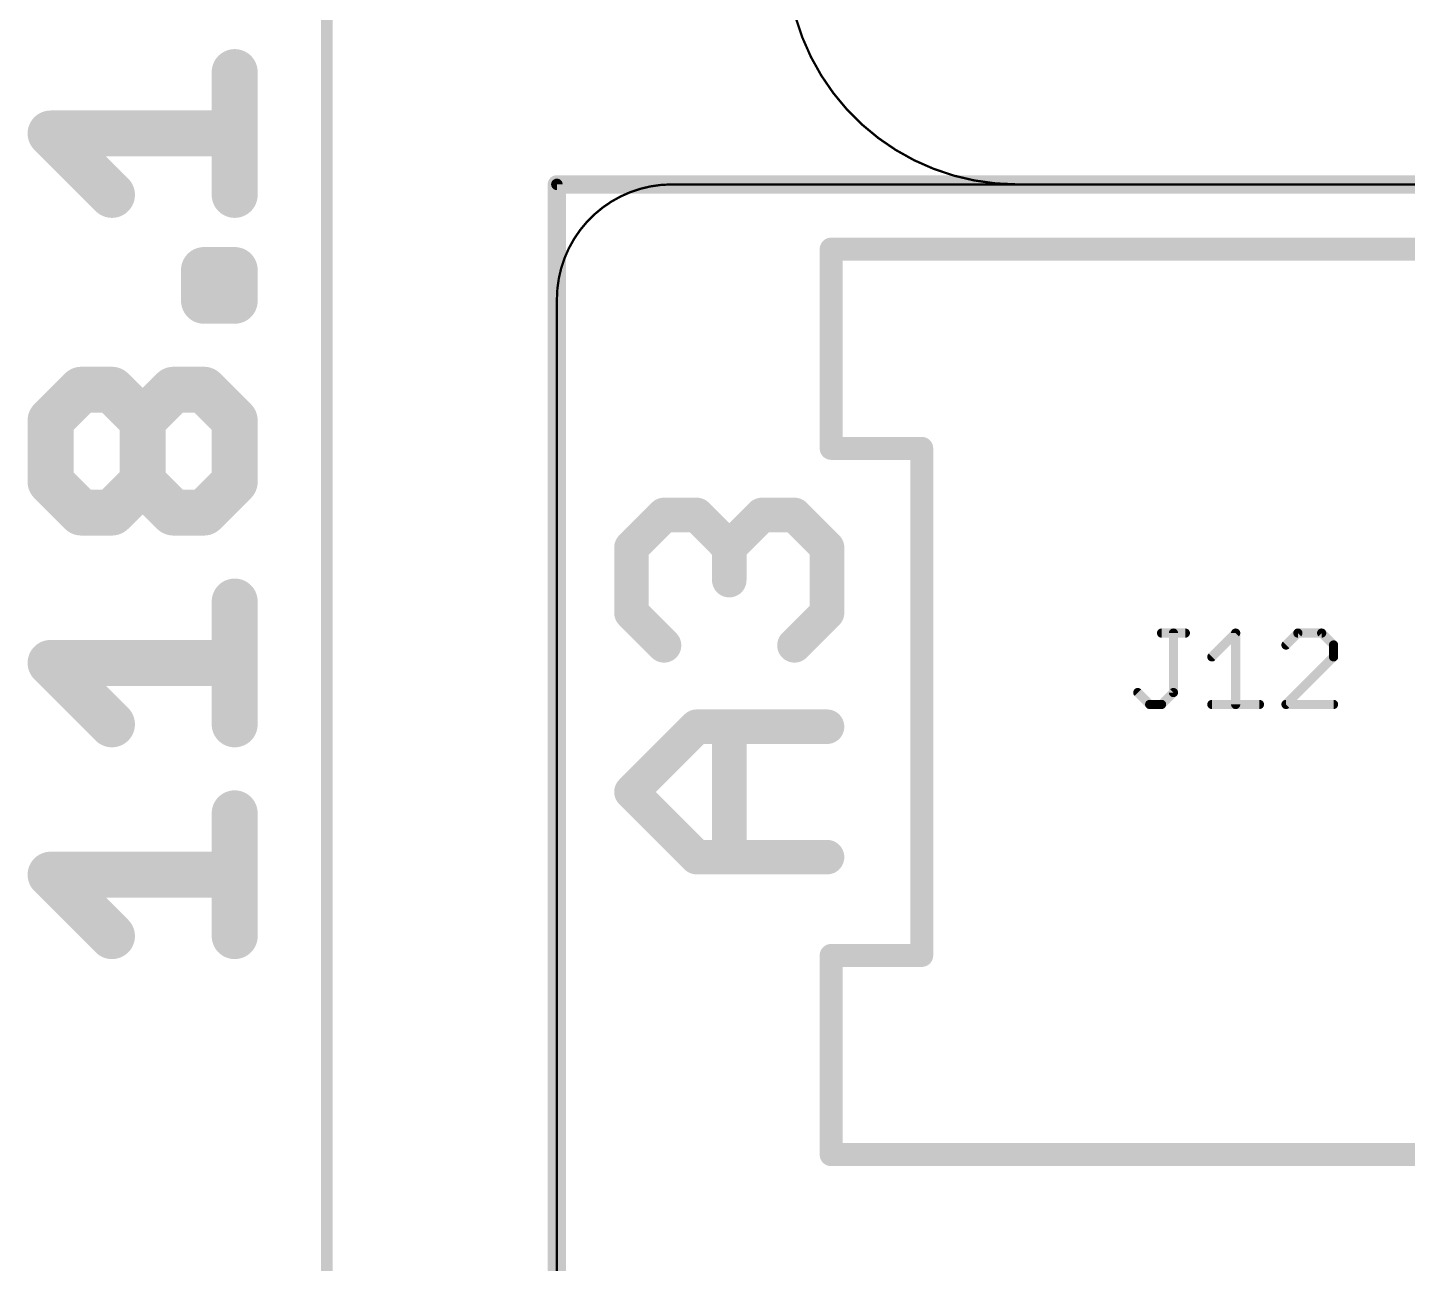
# Model space of a CAD drawing. Extents: x -0.23 to 5.5, y -0.23 to 4.66.
# Drawn here: x -0.23 to 0.37, y 1.631 to 2.168 of the extents above; entities that cross this region are included whole.
import ezdxf

# ---------------------------------------------------------------- set-up
doc = ezdxf.new("R2010")
doc.units = 0
for name, color, linetype in [('1', 14, 'CONTINUOUS'), ('16', 174, 'CONTINUOUS'), ('20', 214, 'CONTINUOUS'), ('21', 251, 'CONTINUOUS'), ('25', 251, 'CONTINUOUS'), ('50', 251, 'CONTINUOUS')]:
    doc.layers.add(name, color=color, linetype=linetype)

msp = doc.modelspace()

# ---------------------------------------------------------------- linework, layer by layer
at = {"layer": '1', "const_width": 0.008}
for points in [[(0, 2.1), (2.7, 2.1)], [(0, 0), (0, 2.1)]]:
    msp.add_lwpolyline(points, dxfattribs=at)
at = {"layer": '1', "const_width": 0.004}
for points in [[(0, 2.102, 1), (0, 2.098)], [(0.002, 2.1, 1), (-0.002, 2.1)]]:
    msp.add_lwpolyline(points, format="xyb", dxfattribs=at)
at = {"layer": '16', "const_width": 0.008}
for points in [[(0, 2.1), (2.7, 2.1)], [(0, 0), (0, 2.1)]]:
    msp.add_lwpolyline(points, dxfattribs=at)
at = {"layer": '16', "const_width": 0.004}
for points in [[(0, 2.102, 1), (0, 2.098)], [(0.002, 2.1, 1), (-0.002, 2.1)]]:
    msp.add_lwpolyline(points, format="xyb", dxfattribs=at)
at = {"layer": '20'}
for points, const_width in [([(0.1, 2.2, 0.414214), (0.2, 2.1)], 0.001), ([(0.05, 2.1, 0.414214), (0, 2.05)], 0.001), ([(0.05, 2.1, 0.414214), (0, 2.05)], 0.001), ([(0.05, 2.10025, 1), (0.05, 2.09975)], 0.0005), ([(0.05, 2.09975, 1), (0.05, 2.10025)], 0.0005), ([(0.05, 2.09975, 1), (0.05, 2.10025)], 0.0005), ([(0.2, 2.10025, 1), (0.2, 2.09975)], 0.0005), ([(0.2, 2.09975, 1), (0.2, 2.10025)], 0.0005), ([(0.00025, 2.05, 1), (-0.00025, 2.05)], 0.0005), ([(-0.00025, 2.05, 1), (0.00025, 2.05)], 0.0005), ([(-0.00025, 2.05, 1), (0.00025, 2.05)], 0.0005)]:
    msp.add_lwpolyline(points, format="xyb", dxfattribs=dict(at, const_width=const_width))
at = {"layer": '20', "const_width": 0.001}
for points in [[(0.05, 2.1), (2.5, 2.1)], [(2.65, 2.1), (0.2, 2.1)], [(0, 0.05), (0, 2.05)]]:
    msp.add_lwpolyline(points, dxfattribs=at)
at = {"layer": '21'}
for points, const_width in [([(0, 0), (0, 2.1)], 0.005), ([(0, 2.1), (2.54, 2.1)], 0.005), ([(0.387008, 2.07185), (0.119291, 2.07185)], 0.01), ([(0.119291, 1.985236), (0.119291, 2.07185)], 0.01), ([(0.158661, 1.985236), (0.119291, 1.985236)], 0.01), ([(0.158661, 1.764764), (0.158661, 1.985236)], 0.01), ([(0.032427, 1.942115), (0.046606, 1.956294)], 0.015), ([(0.046606, 1.956294), (0.060785, 1.956294)], 0.015), ([(0.060785, 1.956294), (0.074964, 1.942115)], 0.015), ([(0.074964, 1.942115), (0.089142, 1.956294)], 0.015), ([(0.089142, 1.956294), (0.103321, 1.956294)], 0.015), ([(0.103321, 1.956294), (0.1175, 1.942115)], 0.015), ([(0.032427, 1.913757), (0.032427, 1.942115)], 0.015), ([(0.074964, 1.942115), (0.074964, 1.927936)], 0.015), ([(0.1175, 1.942115), (0.1175, 1.913757)], 0.015), ([(0.046606, 1.899579), (0.032427, 1.913757)], 0.015), ([(0.1175, 1.913757), (0.103321, 1.899579)], 0.015), ([(0.032427, 1.835858), (0.060785, 1.864215)], 0.015), ([(0.060785, 1.864215), (0.1175, 1.864215)], 0.015), ([(0.074964, 1.8075), (0.074964, 1.864215)], 0.015), ([(0.060785, 1.8075), (0.032427, 1.835858)], 0.015), ([(0.1175, 1.8075), (0.060785, 1.8075)], 0.015), ([(0.119291, 1.67815), (0.119291, 1.764764)], 0.01), ([(0.119291, 1.764764), (0.158661, 1.764764)], 0.01), ([(0.119291, 1.67815), (0.387008, 1.67815)], 0.01)]:
    msp.add_lwpolyline(points, dxfattribs=dict(at, const_width=const_width))
for points, const_width in [([(0.00125, 2.1, 1), (-0.00125, 2.1)], 0.0025), ([(0, 2.10125, 1), (0, 2.09875)], 0.0025), ([(0.119291, 2.07435, 1), (0.119291, 2.06935)], 0.005), ([(0.121791, 2.07185, 1), (0.116791, 2.07185)], 0.005), ([(0.119291, 1.987736, 1), (0.119291, 1.982736)], 0.005), ([(0.116791, 1.985236, 1), (0.121791, 1.985236)], 0.005), ([(0.161161, 1.985236, 1), (0.156161, 1.985236)], 0.005), ([(0.158661, 1.982736, 1), (0.158661, 1.987736)], 0.005), ([(0.046606, 1.960044, 1), (0.046606, 1.952544)], 0.0075), ([(0.049258, 1.953642, 1), (0.043955, 1.958945)], 0.0075), ([(0.063437, 1.958945, 1), (0.058133, 1.953642)], 0.0075), ([(0.060785, 1.952544, 1), (0.060785, 1.960044)], 0.0075), ([(0.089142, 1.960044, 1), (0.089142, 1.952544)], 0.0075), ([(0.091794, 1.953642, 1), (0.086491, 1.958945)], 0.0075), ([(0.105973, 1.958945, 1), (0.10067, 1.953642)], 0.0075), ([(0.103321, 1.952544, 1), (0.103321, 1.960044)], 0.0075), ([(0.036177, 1.942115, 1), (0.028677, 1.942115)], 0.0075), ([(0.029776, 1.944767, 1), (0.035079, 1.939463)], 0.0075), ([(0.072312, 1.944767, 1), (0.077615, 1.939463)], 0.0075), ([(0.078714, 1.942115, 1), (0.071214, 1.942115)], 0.0075), ([(0.072312, 1.939463, 1), (0.077615, 1.944767)], 0.0075), ([(0.12125, 1.942115, 1), (0.11375, 1.942115)], 0.0075), ([(0.114848, 1.939463, 1), (0.120152, 1.944767)], 0.0075), ([(0.071214, 1.927936, 1), (0.078714, 1.927936)], 0.0075), ([(0.035079, 1.916409, 1), (0.029776, 1.911106)], 0.0075), ([(0.120152, 1.911106, 1), (0.114848, 1.916409)], 0.0075), ([(0.028677, 1.913757, 1), (0.036177, 1.913757)], 0.0075), ([(0.11375, 1.913757, 1), (0.12125, 1.913757)], 0.0075), ([(0.043955, 1.896927, 1), (0.049258, 1.90223)], 0.0075), ([(0.10067, 1.90223, 1), (0.105973, 1.896927)], 0.0075), ([(0.060785, 1.867965, 1), (0.060785, 1.860465)], 0.0075), ([(0.063437, 1.861563, 1), (0.058133, 1.866867)], 0.0075), ([(0.078714, 1.864215, 1), (0.071214, 1.864215)], 0.0075), ([(0.1175, 1.860465, 1), (0.1175, 1.867965)], 0.0075), ([(0.035079, 1.838509, 1), (0.029776, 1.833206)], 0.0075), ([(0.029776, 1.838509, 1), (0.035079, 1.833206)], 0.0075), ([(0.060785, 1.81125, 1), (0.060785, 1.80375)], 0.0075), ([(0.058133, 1.804848, 1), (0.063437, 1.810152)], 0.0075), ([(0.1175, 1.80375, 1), (0.1175, 1.81125)], 0.0075), ([(0.071214, 1.8075, 1), (0.078714, 1.8075)], 0.0075), ([(0.121791, 1.764764, 1), (0.116791, 1.764764)], 0.005), ([(0.119291, 1.767264, 1), (0.119291, 1.762264)], 0.005), ([(0.156161, 1.764764, 1), (0.161161, 1.764764)], 0.005), ([(0.158661, 1.762264, 1), (0.158661, 1.767264)], 0.005), ([(0.119291, 1.68065, 1), (0.119291, 1.67565)], 0.005), ([(0.116791, 1.67815, 1), (0.121791, 1.67815)], 0.005)]:
    msp.add_lwpolyline(points, format="xyb", dxfattribs=dict(at, const_width=const_width))
at = {"layer": '25', "const_width": 0.004}
for points in [[(0.262972, 1.904916), (0.273314, 1.904916)], [(0.268143, 1.879061), (0.268143, 1.904916)], [(0.284857, 1.894574), (0.2952, 1.904916)], [(0.2952, 1.904916), (0.2952, 1.87389)], [(0.322256, 1.904916), (0.317085, 1.899745)], [(0.332598, 1.904916), (0.322256, 1.904916)], [(0.337769, 1.899745), (0.332598, 1.904916)], [(0.317085, 1.87389), (0.337769, 1.894574)], [(0.337769, 1.894574), (0.337769, 1.899745)], [(0.25263, 1.879061), (0.257801, 1.87389)], [(0.262972, 1.87389), (0.268143, 1.879061)], [(0.257801, 1.87389), (0.262972, 1.87389)], [(0.284857, 1.87389), (0.305542, 1.87389)], [(0.337769, 1.87389), (0.317085, 1.87389)]]:
    msp.add_lwpolyline(points, dxfattribs=at)
at = {"layer": '25', "const_width": 0.002}
for points in [[(0.262972, 1.905916, 1), (0.262972, 1.903916)], [(0.269143, 1.904916, 1), (0.267143, 1.904916)], [(0.273314, 1.903916, 1), (0.273314, 1.905916)], [(0.2962, 1.904916, 1), (0.2942, 1.904916)], [(0.295907, 1.904209, 1), (0.294492, 1.905623)], [(0.322256, 1.905916, 1), (0.322256, 1.903916)], [(0.322963, 1.904209, 1), (0.321549, 1.905623)], [(0.333305, 1.905623, 1), (0.331891, 1.904209)], [(0.332598, 1.903916, 1), (0.332598, 1.905916)], [(0.28415, 1.895281, 1), (0.285565, 1.893867)], [(0.316378, 1.900452, 1), (0.317792, 1.899038)], [(0.338769, 1.899745, 1), (0.336769, 1.899745)], [(0.337062, 1.899038, 1), (0.338476, 1.900452)], [(0.338476, 1.893867, 1), (0.337062, 1.895281)], [(0.336769, 1.894574, 1), (0.338769, 1.894574)], [(0.253337, 1.879768, 1), (0.251923, 1.878354)], [(0.267143, 1.879061, 1), (0.269143, 1.879061)], [(0.26885, 1.878354, 1), (0.267436, 1.879768)], [(0.257801, 1.87489, 1), (0.257801, 1.87289)], [(0.257094, 1.873183, 1), (0.258508, 1.874597)], [(0.262265, 1.874597, 1), (0.263679, 1.873183)], [(0.262972, 1.87289, 1), (0.262972, 1.87489)], [(0.284857, 1.87489, 1), (0.284857, 1.87289)], [(0.2942, 1.87389, 1), (0.2962, 1.87389)], [(0.305542, 1.87289, 1), (0.305542, 1.87489)], [(0.317085, 1.87489, 1), (0.317085, 1.87289)], [(0.316378, 1.874597, 1), (0.317792, 1.873183)], [(0.337769, 1.87289, 1), (0.337769, 1.87489)]]:
    msp.add_lwpolyline(points, format="xyb", dxfattribs=at)
at = {"layer": '50'}
for points, const_width in [([(-0.1, 4.422441), (-0.1, -0.222441)], 0.005118), ([(-0.140118, 2.095446), (-0.140118, 2.148825)], 0.02), ([(-0.193497, 2.095446), (-0.220187, 2.122136)], 0.02), ([(-0.220187, 2.122136), (-0.140118, 2.122136)], 0.02), ([(-0.153463, 2.049407), (-0.153463, 2.062752)], 0.02), ([(-0.153463, 2.062752), (-0.140118, 2.062752)], 0.02), ([(-0.140118, 2.062752), (-0.140118, 2.049407)], 0.02), ([(-0.140118, 2.049407), (-0.153463, 2.049407)], 0.02), ([(-0.220187, 1.997363), (-0.206842, 2.010707)], 0.02), ([(-0.206842, 2.010707), (-0.193497, 2.010707)], 0.02), ([(-0.193497, 2.010707), (-0.180152, 1.997363)], 0.02), ([(-0.180152, 1.997363), (-0.166808, 2.010707)], 0.02), ([(-0.166808, 2.010707), (-0.153463, 2.010707)], 0.02), ([(-0.153463, 2.010707), (-0.140118, 1.997363)], 0.02), ([(-0.220187, 1.970673), (-0.220187, 1.997363)], 0.02), ([(-0.180152, 1.970673), (-0.180152, 1.997363)], 0.02), ([(-0.140118, 1.997363), (-0.140118, 1.970673)], 0.02), ([(-0.206842, 1.957328), (-0.220187, 1.970673)], 0.02), ([(-0.180152, 1.970673), (-0.193497, 1.957328)], 0.02), ([(-0.166808, 1.957328), (-0.180152, 1.970673)], 0.02), ([(-0.140118, 1.970673), (-0.153463, 1.957328)], 0.02), ([(-0.193497, 1.957328), (-0.206842, 1.957328)], 0.02), ([(-0.153463, 1.957328), (-0.166808, 1.957328)], 0.02), ([(-0.140118, 1.86525), (-0.140118, 1.918629)], 0.02), ([(-0.193497, 1.86525), (-0.220187, 1.891939)], 0.02), ([(-0.220187, 1.891939), (-0.140118, 1.891939)], 0.02), ([(-0.140118, 1.773171), (-0.140118, 1.82655)], 0.02), ([(-0.193497, 1.773171), (-0.220187, 1.799861)], 0.02), ([(-0.220187, 1.799861), (-0.140118, 1.799861)], 0.02)]:
    msp.add_lwpolyline(points, dxfattribs=dict(at, const_width=const_width))
at = {"layer": '50', "const_width": 0.01}
for points in [[(-0.135118, 2.148825, 1), (-0.145118, 2.148825)], [(-0.220187, 2.127136, 1), (-0.220187, 2.117136)], [(-0.216651, 2.125671, 1), (-0.223722, 2.1186)], [(-0.140118, 2.117136, 1), (-0.140118, 2.127136)], [(-0.197033, 2.091911, 1), (-0.189962, 2.098982)], [(-0.145118, 2.095446, 1), (-0.135118, 2.095446)], [(-0.148463, 2.062752, 1), (-0.158463, 2.062752)], [(-0.153463, 2.067752, 1), (-0.153463, 2.057752)], [(-0.135118, 2.062752, 1), (-0.145118, 2.062752)], [(-0.140118, 2.057752, 1), (-0.140118, 2.067752)], [(-0.153463, 2.054407, 1), (-0.153463, 2.044407)], [(-0.140118, 2.044407, 1), (-0.140118, 2.054407)], [(-0.158463, 2.049407, 1), (-0.148463, 2.049407)], [(-0.145118, 2.049407, 1), (-0.135118, 2.049407)], [(-0.206842, 2.015707, 1), (-0.206842, 2.005707)], [(-0.203306, 2.007172, 1), (-0.210377, 2.014243)], [(-0.189962, 2.014243, 1), (-0.197033, 2.007172)], [(-0.193497, 2.005707, 1), (-0.193497, 2.015707)], [(-0.166808, 2.015707, 1), (-0.166808, 2.005707)], [(-0.163272, 2.007172, 1), (-0.170343, 2.014243)], [(-0.149927, 2.014243, 1), (-0.156998, 2.007172)], [(-0.153463, 2.005707, 1), (-0.153463, 2.015707)], [(-0.215187, 1.997363, 1), (-0.225187, 1.997363)], [(-0.223722, 2.000898, 1), (-0.216651, 1.993827)], [(-0.175152, 1.997363, 1), (-0.185152, 1.997363)], [(-0.183688, 2.000898, 1), (-0.176617, 1.993827)], [(-0.183688, 1.993827, 1), (-0.176617, 2.000898)], [(-0.135118, 1.997363, 1), (-0.145118, 1.997363)], [(-0.143654, 1.993827, 1), (-0.136583, 2.000898)], [(-0.216651, 1.974209, 1), (-0.223722, 1.967138)], [(-0.176617, 1.974209, 1), (-0.183688, 1.967138)], [(-0.176617, 1.967138, 1), (-0.183688, 1.974209)], [(-0.136583, 1.967138, 1), (-0.143654, 1.974209)], [(-0.225187, 1.970673, 1), (-0.215187, 1.970673)], [(-0.185152, 1.970673, 1), (-0.175152, 1.970673)], [(-0.145118, 1.970673, 1), (-0.135118, 1.970673)], [(-0.206842, 1.962328, 1), (-0.206842, 1.952328)], [(-0.210377, 1.953793, 1), (-0.203306, 1.960864)], [(-0.197033, 1.960864, 1), (-0.189962, 1.953793)], [(-0.193497, 1.952328, 1), (-0.193497, 1.962328)], [(-0.166808, 1.962328, 1), (-0.166808, 1.952328)], [(-0.170343, 1.953793, 1), (-0.163272, 1.960864)], [(-0.156998, 1.960864, 1), (-0.149927, 1.953793)], [(-0.153463, 1.952328, 1), (-0.153463, 1.962328)], [(-0.135118, 1.918629, 1), (-0.145118, 1.918629)], [(-0.220187, 1.896939, 1), (-0.220187, 1.886939)], [(-0.216651, 1.895475, 1), (-0.223722, 1.888404)], [(-0.140118, 1.886939, 1), (-0.140118, 1.896939)], [(-0.197033, 1.861714, 1), (-0.189962, 1.868785)], [(-0.145118, 1.86525, 1), (-0.135118, 1.86525)], [(-0.135118, 1.82655, 1), (-0.145118, 1.82655)], [(-0.220187, 1.804861, 1), (-0.220187, 1.794861)], [(-0.216651, 1.803396, 1), (-0.223722, 1.796325)], [(-0.140118, 1.794861, 1), (-0.140118, 1.804861)], [(-0.197033, 1.769636, 1), (-0.189962, 1.776707)], [(-0.145118, 1.773171, 1), (-0.135118, 1.773171)]]:
    msp.add_lwpolyline(points, format="xyb", dxfattribs=at)

doc.saveas('drawing.dxf')
